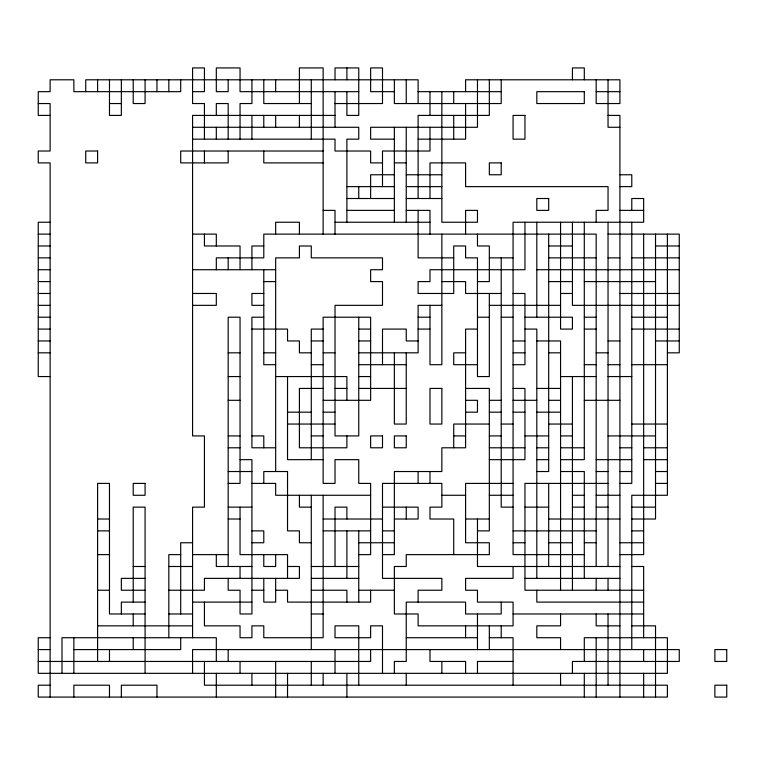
<?xml version="1.0" encoding="UTF-8"?>
<svg xmlns="http://www.w3.org/2000/svg" width="765" height="765" viewBox="0 0 765 765"><rect width="100%" height="100%" fill="white"/><g stroke="black" fill="none" stroke-linecap="round" stroke-linejoin="round"><path stroke-width="1.15" d="M192.57 91.666L204.437 91.666L204.437 67.922L192.57 67.922L192.57 103.543L204.437 103.543L204.437 139.154M358.756 91.666L240.047 91.666L240.047 67.922L216.313 67.922L216.313 91.666L228.18 91.666L228.18 79.799M394.367 91.666L370.633 91.666L370.633 67.922L382.5 67.922L382.5 103.543L335.013 103.543M418.111 91.666L501.209 91.666M596.174 91.666L619.918 91.666M38.25 103.543L50.117 103.543L50.117 151.021L38.25 151.021L38.25 162.888L50.117 162.888L50.117 697.078M109.472 103.543L121.348 103.543M311.279 103.543L263.791 103.543L263.791 79.799M50.117 115.41L38.25 115.41L38.25 91.666L50.117 91.666L50.117 79.799L73.861 79.799L73.861 91.666L180.703 91.666L180.703 79.799M335.013 115.41L192.57 115.41L192.57 435.916L204.437 435.916L204.437 507.138L192.57 507.138L192.57 637.723M608.041 115.41L619.918 115.41L619.918 697.078M192.57 127.277L358.756 127.277L358.756 139.154L346.889 139.154L346.889 222.242M619.918 127.277L608.041 127.277L608.041 79.799M192.57 139.154L335.013 139.154L335.013 151.021L370.633 151.021L370.633 162.888L382.5 162.888M394.367 139.154L370.633 139.154L370.633 127.277L477.465 127.277L477.465 79.799M418.111 139.154L465.598 139.154L465.598 103.543M323.146 151.021L180.703 151.021L180.703 162.888L228.18 162.888L228.18 151.021M323.146 162.888L263.791 162.888L263.791 151.021M394.367 162.888L406.244 162.888M394.367 174.764L370.633 174.764L370.633 198.508M406.244 174.764L441.854 174.764M619.918 174.764L631.785 174.764L631.785 186.631L619.918 186.631M346.889 186.631L394.367 186.631M406.244 186.631L441.854 186.631M346.889 198.508L394.367 198.508M406.244 198.508L441.854 198.508M323.146 210.375L335.013 210.375L335.013 234.119M346.889 210.375L394.367 210.375M406.244 210.375L429.987 210.375L429.987 234.119M619.918 210.375L643.652 210.375M50.117 222.242L38.25 222.242L38.25 376.562L50.117 376.562M335.013 222.242L429.987 222.242M38.25 234.119L50.117 234.119M192.57 234.119L216.313 234.119L216.313 245.986M608.041 234.119L679.263 234.119L679.263 352.828L667.396 352.828M38.25 245.986L50.117 245.986M263.791 245.986L251.924 245.986L251.924 269.729M548.687 245.986L572.43 245.986M655.529 245.986L679.263 245.986M38.25 257.862L50.117 257.862M453.722 257.862L418.111 257.862L418.111 210.375M489.332 257.862L513.076 257.862M548.687 257.862L596.174 257.862M608.041 257.862L619.918 257.862M631.785 257.862L679.263 257.862M38.25 269.729L50.117 269.729M192.57 269.729L275.668 269.729M536.82 269.729L679.263 269.729M38.25 281.597L50.117 281.597M263.791 281.597L275.668 281.597M441.854 281.597L465.598 281.597L465.598 293.473L501.209 293.473M477.465 281.597L489.332 281.597L489.332 245.986L477.465 245.986L477.465 234.119M548.687 281.597L572.43 281.597M584.297 281.597L655.529 281.597M38.25 293.473L50.117 293.473M192.57 293.473L216.313 293.473L216.313 305.34L192.57 305.34M263.791 293.473L251.924 293.473L251.924 305.34L263.791 305.34M513.076 293.473L524.953 293.473L524.953 364.695L513.076 364.695M560.563 293.473L572.43 293.473M619.918 293.473L679.263 293.473M38.25 305.34L50.117 305.34M441.854 305.34L418.111 305.34L418.111 352.828L358.756 352.828M489.332 305.34L560.563 305.34M679.263 305.34L572.43 305.34L572.43 222.242M38.25 317.207L50.117 317.207M263.791 317.207L251.924 317.207L251.924 447.793L275.668 447.793M418.111 317.207L429.987 317.207M477.465 317.207L489.332 317.207M501.209 317.207L513.076 317.207M524.953 317.207L572.43 317.207L572.43 329.084L560.563 329.084L560.563 222.242M584.297 317.207L596.174 317.207M631.785 317.207L667.396 317.207M38.25 329.084L50.117 329.084M251.924 329.084L287.535 329.084L287.535 340.951L299.402 340.951L299.402 352.828L311.279 352.828M323.146 329.084L311.279 329.084L311.279 459.66M358.756 329.084L370.633 329.084M418.111 329.084L429.987 329.084M477.465 329.084L465.598 329.084L465.598 447.793L441.854 447.793L441.854 471.527L394.367 471.527L394.367 554.625L382.5 554.625M524.953 329.084L536.82 329.084L536.82 578.369M584.297 329.084L596.174 329.084M631.785 329.084L679.263 329.084M38.25 340.951L50.117 340.951M311.279 340.951L323.146 340.951M358.756 340.951L370.633 340.951M418.111 340.951L406.244 340.951L406.244 329.084L382.5 329.084L382.5 364.695M513.076 340.951L524.953 340.951M536.82 340.951L560.563 340.951L560.563 590.236M608.041 340.951L619.918 340.951M655.529 340.951L679.263 340.951M38.25 352.828L50.117 352.828M228.18 352.828L240.047 352.828M263.791 352.828L275.668 352.828M323.146 352.828L335.013 352.828M465.598 352.828L453.722 352.828L453.722 364.695L477.465 364.695M513.076 352.828L524.953 352.828M548.687 352.828L560.563 352.828M596.174 352.828L608.041 352.828M275.668 364.695L263.791 364.695L263.791 269.729M311.279 364.695L323.146 364.695M358.756 364.695L406.244 364.695M584.297 364.695L596.174 364.695M608.041 364.695L619.918 364.695M631.785 364.695L667.396 364.695M228.18 376.562L240.047 376.562M275.668 376.562L346.889 376.562L346.889 400.305M358.756 376.562L370.633 376.562M560.563 376.562L596.174 376.562M608.041 376.562L631.785 376.562M323.146 388.438L299.402 388.438L299.402 447.793L346.889 447.793L346.889 435.916M335.013 388.438L346.889 388.438M358.756 388.438L406.244 388.438M465.598 388.438L489.332 388.438L489.332 530.881L477.465 530.881M513.076 388.438L524.953 388.438L524.953 459.66L489.332 459.66M536.82 388.438L560.563 388.438M228.18 400.305L240.047 400.305M323.146 400.305L370.633 400.305L370.633 317.207L323.146 317.207L323.146 483.404L335.013 483.404L335.013 459.66L358.756 459.66L358.756 483.404L370.633 483.404L370.633 554.625L358.756 554.625M465.598 400.305L477.465 400.305L477.465 412.172L465.598 412.172M489.332 400.305L501.209 400.305M513.076 400.305L536.82 400.305M548.687 400.305L560.563 400.305M584.297 400.305L619.918 400.305M287.535 412.172L311.279 412.172M323.146 412.172L335.013 412.172M489.332 412.172L501.209 412.172M513.076 412.172L524.953 412.172M536.82 412.172L560.563 412.172M287.535 424.049L335.013 424.049M489.332 424.049L453.722 424.049L453.722 447.793M501.209 424.049L513.076 424.049M548.687 424.049L572.43 424.049M631.785 424.049L667.396 424.049M228.18 435.916L240.047 435.916M251.924 435.916L263.791 435.916L263.791 447.793M311.279 435.916L323.146 435.916M453.722 435.916L465.598 435.916M489.332 435.916L501.209 435.916M524.953 435.916L548.687 435.916M560.563 435.916L572.43 435.916M608.041 435.916L655.529 435.916M228.18 447.793L240.047 447.793M489.332 447.793L524.953 447.793M536.82 447.793L548.687 447.793M560.563 447.793L584.297 447.793M619.918 447.793L631.785 447.793M643.652 447.793L667.396 447.793M240.047 459.66L251.924 459.66L251.924 613.979L240.047 613.979L240.047 590.236L228.18 590.236L228.18 578.369M323.146 459.66L287.535 459.66L287.535 376.562M536.82 459.66L548.687 459.66M560.563 459.66L584.297 459.66L584.297 222.242M596.174 459.66L631.785 459.66M643.652 459.66L667.396 459.66M228.18 471.527L251.924 471.527M536.82 471.527L548.687 471.527L548.687 234.119M560.563 471.527L584.297 471.527L584.297 578.369M596.174 471.527L608.041 471.527M619.918 471.527L631.785 471.527M655.529 471.527L667.396 471.527M228.18 483.404L240.047 483.404L240.047 317.207L228.18 317.207L228.18 566.492M251.924 483.404L275.668 483.404L275.668 495.271L370.633 495.271M513.076 483.404L465.598 483.404L465.598 542.758L489.332 542.758L489.332 554.625L406.244 554.625L406.244 566.492L394.367 566.492L394.367 613.979L418.111 613.979L418.111 625.846L513.076 625.846L513.076 602.112L477.465 602.112L477.465 590.236L465.598 590.236L465.598 578.369L513.076 578.369L513.076 566.492M608.041 483.404L524.953 483.404L524.953 590.236L643.652 590.236M619.918 483.404L631.785 483.404L631.785 222.242M655.529 483.404L667.396 483.404M441.854 495.271L465.598 495.271M489.332 495.271L513.076 495.271M572.43 495.271L584.297 495.271M596.174 495.271L619.918 495.271M228.18 507.138L251.924 507.138M311.279 507.138L299.402 507.138L299.402 495.271M382.5 507.138L418.111 507.138L418.111 519.014L394.367 519.014M513.076 507.138L501.209 507.138L501.209 257.862M524.953 507.138L548.687 507.138M572.43 507.138L584.297 507.138M596.174 507.138L608.041 507.138M631.785 507.138L655.529 507.138M97.604 519.014L109.472 519.014M228.18 519.014L240.047 519.014M323.146 519.014L382.5 519.014M465.598 519.014L489.332 519.014M548.687 519.014L619.918 519.014M631.785 519.014L655.529 519.014L655.529 234.119M97.604 530.881L109.472 530.881M251.924 530.881L263.791 530.881L263.791 542.758L251.924 542.758M323.146 530.881L370.633 530.881M382.5 530.881L394.367 530.881M513.076 530.881L596.174 530.881M631.785 530.881L643.652 530.881M192.57 542.758L180.703 542.758L180.703 613.979M311.279 542.758L299.402 542.758L299.402 530.881L287.535 530.881L287.535 471.527L263.791 471.527L263.791 483.404M358.756 542.758L394.367 542.758M513.076 542.758L524.953 542.758M548.687 542.758L572.43 542.758M584.297 542.758L596.174 542.758M619.918 542.758L643.652 542.758M97.604 554.625L109.472 554.625M180.703 554.625L168.826 554.625L168.826 637.723M192.57 554.625L228.18 554.625M584.297 554.625L513.076 554.625L513.076 222.242L643.652 222.242L643.652 198.508L631.785 198.508L631.785 210.375M619.918 554.625L643.652 554.625L643.652 234.119M133.215 566.492L145.082 566.492M168.826 566.492L192.57 566.492M251.924 566.492L216.313 566.492L216.313 554.625M287.535 566.492L299.402 566.492L299.402 578.369L204.437 578.369L204.437 590.236L168.826 590.236M311.279 566.492L358.756 566.492M619.918 566.492L477.465 566.492L477.465 519.014M631.785 566.492L643.652 566.492L643.652 637.723M145.082 578.369L121.348 578.369L121.348 590.236L145.082 590.236M311.279 578.369L358.756 578.369M524.953 578.369L619.918 578.369M97.604 590.236L109.472 590.236M251.924 590.236L263.791 590.236M275.668 590.236L287.535 590.236L287.535 602.112L370.633 602.112L370.633 590.236M311.279 590.236L346.889 590.236L346.889 602.112M358.756 590.236L394.367 590.236M145.082 602.112L121.348 602.112L121.348 613.979M192.57 602.112L251.924 602.112M643.652 602.112L536.82 602.112L536.82 590.236M145.082 613.979L109.472 613.979L109.472 483.404L97.604 483.404L97.604 661.457M168.826 613.979L192.57 613.979M311.279 613.979L323.146 613.979M513.076 613.979L643.652 613.979M97.604 625.846L192.57 625.846M619.918 625.846L596.174 625.846L596.174 613.979M631.785 625.846L655.529 625.846L655.529 697.078M50.117 637.723L38.25 637.723L38.25 673.334L667.396 673.334L667.396 637.723L584.297 637.723L584.297 661.457M406.244 637.723L477.465 637.723M489.332 637.723L513.076 637.723L513.076 685.201M38.25 649.59L50.117 649.59M73.861 649.59L180.703 649.59L180.703 637.723M38.25 661.457L370.633 661.457L370.633 649.59M513.076 661.457L477.465 661.457L477.465 673.334M50.117 685.201L38.25 685.201L38.25 697.078L667.396 697.078L667.396 685.201L204.437 685.201L204.437 661.457M667.396 234.119L667.396 495.271L631.785 495.271L631.785 649.59M643.652 649.59L643.652 661.457M643.652 673.334L643.652 697.078M608.041 222.242L608.041 566.492M608.041 578.369L608.041 590.236M608.041 613.979L608.041 685.201M596.174 79.799L596.174 103.543L619.918 103.543L619.918 79.799L465.598 79.799L465.598 91.666M596.174 222.242L596.174 210.375L608.041 210.375L608.041 186.631L465.598 186.631L465.598 162.888L429.987 162.888L429.987 198.508M596.174 566.492L596.174 234.119L263.791 234.119L263.791 257.862L216.313 257.862L216.313 269.729M596.174 578.369L596.174 590.236M596.174 637.723L596.174 697.078M584.297 79.799L584.297 67.922L572.43 67.922L572.43 79.799M584.297 673.334L584.297 697.078M572.43 376.562L572.43 590.236M572.43 673.334L572.43 661.457L679.263 661.457L679.263 649.59L192.57 649.59L192.57 673.334M560.563 613.979L560.563 625.846L536.82 625.846L536.82 637.723L560.563 637.723L560.563 649.59M560.563 673.334L560.563 685.201M548.687 483.404L548.687 566.492M536.82 222.242L536.82 317.207M524.953 222.242L524.953 269.729L429.987 269.729L429.987 281.597L418.111 281.597L418.111 293.473L453.722 293.473L453.722 245.986L465.598 245.986L465.598 257.862L477.465 257.862L477.465 376.562L489.332 376.562L489.332 293.473M501.209 79.799L501.209 103.543L394.367 103.543L394.367 79.799M501.209 602.112L501.209 613.979L465.598 613.979L465.598 602.112L406.244 602.112L406.244 661.457L394.367 661.457L394.367 673.334M501.209 625.846L501.209 637.723M489.332 79.799L489.332 115.41L418.111 115.41L418.111 198.508M489.332 625.846L489.332 649.59M477.465 613.979L477.465 649.59M465.598 234.119L465.598 210.375L477.465 210.375L477.465 222.242L441.854 222.242L441.854 91.666M465.598 625.846L465.598 637.723M465.598 673.334L465.598 661.457L429.987 661.457L429.987 649.59M453.722 91.666L453.722 103.543M453.722 115.41L453.722 139.154M453.722 554.625L453.722 519.014L429.987 519.014L429.987 507.138L441.854 507.138L441.854 483.404L382.5 483.404L382.5 578.369L441.854 578.369L441.854 590.236L418.111 590.236L418.111 602.112M441.854 234.119L441.854 364.695L429.987 364.695L429.987 305.34M441.854 661.457L441.854 673.334M429.987 91.666L429.987 115.41M429.987 127.277L429.987 151.021L382.5 151.021L382.5 186.631M429.987 471.527L429.987 483.404M418.111 103.543L418.111 79.799L85.737 79.799L85.737 91.666M418.111 471.527L418.111 483.404M406.244 79.799L406.244 103.543M406.244 127.277L406.244 222.242M406.244 352.828L406.244 424.049L394.367 424.049L394.367 352.828M406.244 507.138L406.244 519.014M406.244 673.334L406.244 685.201M394.367 127.277L394.367 222.242M382.5 673.334L382.5 625.846L370.633 625.846L370.633 637.723L335.013 637.723L335.013 625.846L358.756 625.846L358.756 685.201M358.756 186.631L358.756 198.508M358.756 317.207L358.756 435.916L335.013 435.916L335.013 305.34L382.5 305.34L382.5 281.597L370.633 281.597L370.633 269.729L382.5 269.729L382.5 257.862L311.279 257.862L311.279 245.986L299.402 245.986L299.402 257.862L275.668 257.862L275.668 471.527M358.756 530.881L358.756 602.112M346.889 67.922L346.889 79.799M346.889 91.666L346.889 115.41L358.756 115.41L358.756 67.922L335.013 67.922L335.013 79.799M346.889 519.014L346.889 507.138L335.013 507.138L335.013 566.492M346.889 530.881L346.889 578.369M346.889 673.334L346.889 697.078M335.013 91.666L335.013 127.277M335.013 649.59L335.013 673.334M323.146 234.119L323.146 67.922L299.402 67.922L299.402 103.543M323.146 495.271L323.146 637.723L263.791 637.723L263.791 625.846L251.924 625.846L251.924 637.723L240.047 637.723L240.047 625.846L204.437 625.846L204.437 602.112M323.146 673.334L323.146 685.201M311.279 79.799L311.279 139.154M311.279 495.271L311.279 649.59M311.279 661.457L311.279 685.201M299.402 115.41L299.402 127.277M299.402 234.119L299.402 222.242L275.668 222.242L275.668 234.119M287.535 578.369L287.535 554.625L240.047 554.625L240.047 507.138M287.535 673.334L287.535 697.078M275.668 79.799L275.668 91.666M275.668 115.41L275.668 127.277M275.668 554.625L275.668 566.492L263.791 566.492L263.791 554.625M275.668 578.369L275.668 602.112L263.791 602.112L263.791 578.369M275.668 661.457L275.668 697.078M263.791 115.41L263.791 127.277M251.924 79.799L251.924 103.543L240.047 103.543L240.047 139.154M251.924 115.41L251.924 139.154M251.924 673.334L251.924 685.201M240.047 269.729L240.047 245.986L204.437 245.986L204.437 234.119M240.047 566.492L240.047 578.369M240.047 661.457L240.047 673.334M228.18 139.154L228.18 103.543L216.313 103.543L216.313 115.41M228.18 257.862L228.18 269.729M228.18 649.59L228.18 661.457M216.313 127.277L216.313 139.154M216.313 661.457L216.313 637.723L61.994 637.723L61.994 673.334M216.313 673.334L216.313 697.078M204.437 151.021L204.437 162.888M168.826 79.799L168.826 91.666M156.959 79.799L156.959 91.666M156.959 697.078L156.959 685.201L121.348 685.201L121.348 697.078M145.082 79.799L145.082 103.543L133.215 103.543L133.215 79.799M145.082 673.334L145.082 507.138L133.215 507.138L133.215 602.112M133.215 613.979L133.215 625.846M133.215 637.723L133.215 649.59M121.348 79.799L121.348 115.41L109.472 115.41L109.472 79.799M109.472 649.59L109.472 661.457M109.472 697.078L109.472 685.201L73.861 685.201L73.861 697.078M97.604 79.799L97.604 91.666M73.861 637.723L73.861 673.334M584.297 91.666L536.82 91.666L536.82 103.543L584.297 103.543L584.297 91.666M524.953 115.41L513.076 115.41L513.076 139.154L524.953 139.154L524.953 115.41M97.604 151.021L85.737 151.021L85.737 162.888L97.604 162.888L97.604 151.021M501.209 162.888L489.332 162.888L489.332 174.764L501.209 174.764L501.209 162.888M548.687 198.508L536.82 198.508L536.82 210.375L548.687 210.375L548.687 198.508M441.854 388.438L429.987 388.438L429.987 424.049L441.854 424.049L441.854 388.438M382.5 435.916L370.633 435.916L370.633 447.793L382.5 447.793L382.5 435.916M406.244 435.916L394.367 435.916L394.367 447.793L406.244 447.793L406.244 435.916M145.082 483.404L133.215 483.404L133.215 495.271L145.082 495.271L145.082 483.404M726.75 649.59L714.883 649.59L714.883 661.457L726.75 661.457L726.75 649.59M726.75 685.201L714.883 685.201L714.883 697.078L726.75 697.078L726.75 685.201"/></g></svg>
